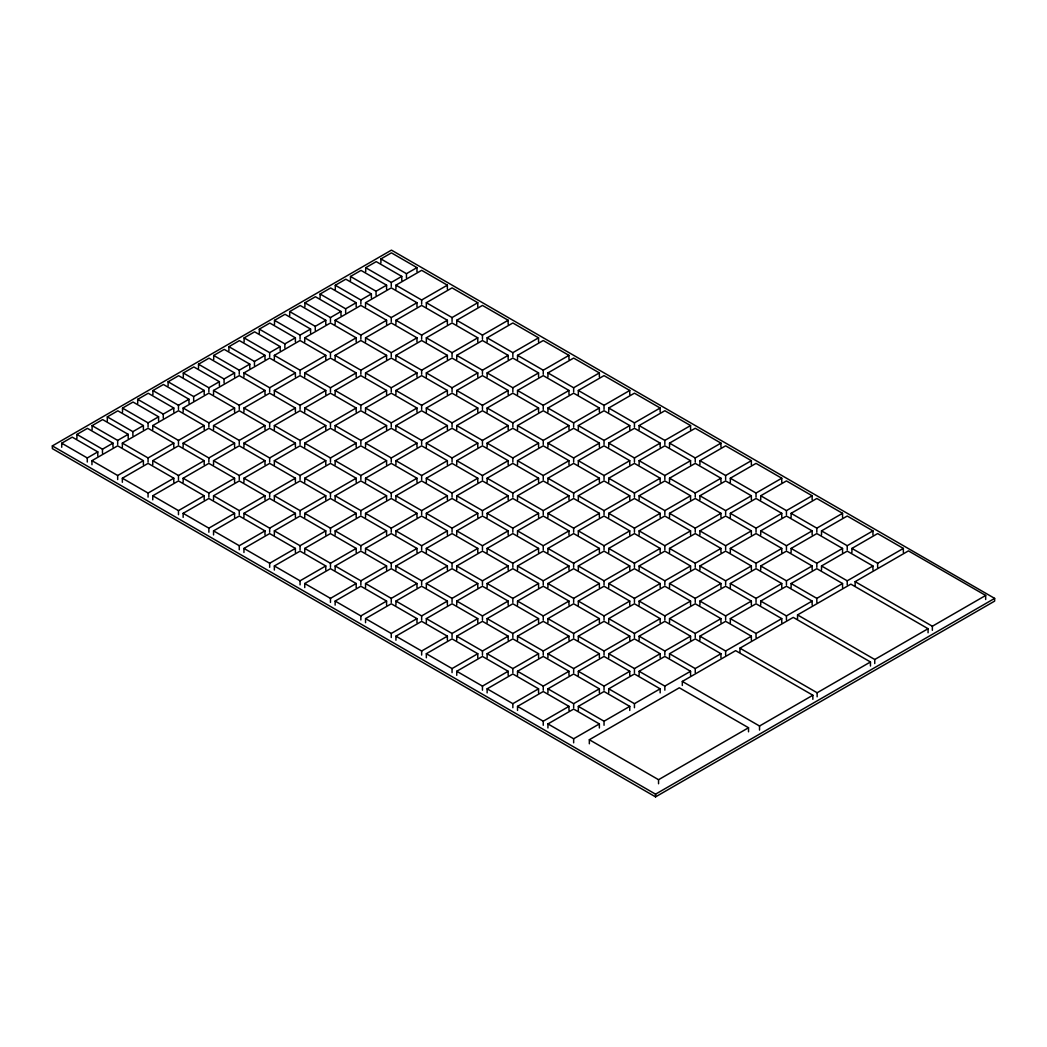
<?xml version="1.0" encoding="UTF-8"?>
<svg xmlns="http://www.w3.org/2000/svg" width="1047" height="1047" viewBox="0 0 1047 1047"><rect width="100%" height="100%" fill="white"/><g stroke="black" fill="none" stroke-linecap="round" stroke-linejoin="round"><path stroke-width="1.5" d="M52.35 445.904L391.447 250.128L994.65 598.387L994.65 601.096L655.553 796.872L52.35 448.613L52.35 445.904L655.553 794.163L994.65 598.387M61.721 447.265L61.721 443.208L72.23 437.136L97.79 451.885L97.79 455.942M76.915 438.484L76.915 434.426L87.438 428.354L112.984 443.117L112.984 447.174M92.11 429.715L92.11 425.658L102.632 419.585L128.192 434.335L128.192 438.392M107.318 420.933L107.318 416.876L117.827 410.804L143.387 425.566L143.387 429.623M122.512 412.165L122.512 408.108L133.034 402.035L158.581 416.785L158.581 420.842M137.707 403.383L137.707 399.326L148.229 393.253L173.789 408.016L173.789 412.073M152.914 394.614L152.914 390.557L163.424 384.485L188.984 399.234L188.984 403.291M168.109 385.833L168.109 381.775L178.631 375.703L204.178 390.466L204.178 394.523M183.304 377.064L183.304 373.007L193.826 366.934L219.386 381.684L219.386 385.741M198.511 368.282L198.511 364.225L209.02 358.153L234.58 372.915L234.58 376.972M213.706 359.514L213.706 355.457L224.228 349.384L249.788 364.134L249.788 368.191M228.913 350.732L228.913 346.675L239.423 340.602L264.983 355.365L264.983 359.422M244.108 341.963L244.108 337.906L254.617 331.834L280.177 346.583L280.177 350.64M259.303 333.182L259.303 329.124L269.825 323.052L295.385 337.815L295.385 341.872M274.51 324.413L274.51 320.356L285.02 314.283L310.579 329.033L310.579 333.09M289.705 315.631L289.705 311.574L300.214 305.502L325.774 320.264L325.774 324.321M304.899 306.863L304.899 302.805L315.422 296.733L340.982 311.483L340.982 315.54M320.107 298.081L320.107 294.024L330.616 287.951L356.176 302.714L356.176 306.771M335.302 289.312L335.302 285.255L345.811 279.183L371.371 293.932L371.371 297.989M350.496 280.531L350.496 276.473L361.019 270.401L386.579 285.164L386.579 289.221M365.704 271.762L365.704 267.705L376.213 261.632L401.773 276.382L401.773 280.439M380.899 262.98L380.899 258.923L391.421 252.851L416.968 267.613L416.968 271.67M61.721 443.208L87.281 457.958L97.79 451.885M76.915 434.426L102.475 449.189L112.984 443.117M92.11 425.658L117.67 440.407L128.192 434.335M107.318 416.876L132.877 431.639L143.387 425.566M122.512 408.108L148.072 422.857L158.581 416.785M137.707 399.326L163.267 414.089L173.789 408.016M152.914 390.557L178.474 405.307L188.984 399.234M168.109 381.775L193.669 396.538L204.178 390.466M183.304 373.007L208.863 387.756L219.386 381.684M198.511 364.225L224.071 378.988L234.58 372.915M213.706 355.457L239.266 370.206L249.788 364.134M228.913 346.675L254.46 361.437L264.983 355.365M244.108 337.906L269.668 352.656L280.177 346.583M259.303 329.124L284.863 343.887L295.385 337.815M274.51 320.356L300.057 335.105L310.579 329.033M289.705 311.574L315.265 326.337L325.774 320.264M304.899 302.805L330.459 317.555L340.982 311.483M320.107 294.024L345.654 308.786L356.176 302.714M335.302 285.255L360.862 300.005L371.371 293.932M350.496 276.473L376.056 291.236L386.579 285.164M365.704 267.705L391.264 282.454L401.773 276.382M380.899 258.923L406.458 273.686L416.968 267.613M91.953 464.724L91.953 460.667L117.67 445.826L143.387 460.667L143.387 464.724M122.355 447.174L122.355 443.117L148.072 428.275L173.789 443.117L173.789 447.174M152.757 429.623L152.757 425.566L178.474 410.725L204.178 425.566L204.178 429.623M183.146 412.073L183.146 408.016L208.863 393.175L234.58 408.016L234.58 412.073M213.549 394.523L213.549 390.466L239.266 375.624L264.983 390.466L264.983 394.523M243.951 376.972L243.951 372.915L269.668 358.074L295.385 372.915L295.385 376.972M274.353 359.422L274.353 355.365L300.057 340.524L325.774 355.365L325.774 359.422M304.742 341.872L304.742 337.815L330.459 322.973L356.176 337.815L356.176 341.872M335.145 324.321L335.145 320.264L360.862 305.423L386.579 320.264L386.579 324.321M365.547 306.771L365.547 302.714L391.264 287.873L416.968 302.714L416.968 306.771M395.936 289.221L395.936 285.164L421.653 270.322L447.37 285.164L447.37 289.221M91.953 460.667L117.67 475.508L143.387 460.667M122.355 443.117L148.072 457.958L173.789 443.117M152.757 425.566L178.474 440.407L204.178 425.566M183.146 408.016L208.863 422.857L234.58 408.016M213.549 390.466L239.266 405.307L264.983 390.466M243.951 372.915L269.668 387.756L295.385 372.915M274.353 355.365L300.057 370.206L325.774 355.365M304.742 337.815L330.459 352.656L356.176 337.815M335.145 320.264L360.862 335.105L386.579 320.264M365.547 302.714L391.264 317.555L416.968 302.714M395.936 285.164L421.653 300.005L447.37 285.164M122.355 482.274L122.355 478.217L148.072 463.376L173.789 478.217L173.789 482.274M152.757 464.724L152.757 460.667L178.474 445.826L204.178 460.667L204.178 464.724M183.146 447.174L183.146 443.117L208.863 428.275L234.58 443.117L234.58 447.174M213.549 429.623L213.549 425.566L239.266 410.725L264.983 425.566L264.983 429.623M243.951 412.073L243.951 408.016L269.668 393.175L295.385 408.016L295.385 412.073M274.353 394.523L274.353 390.466L300.057 375.624L325.774 390.466L325.774 394.523M304.742 376.972L304.742 372.915L330.459 358.074L356.176 372.915L356.176 376.972M335.145 359.422L335.145 355.365L360.862 340.524L386.579 355.365L386.579 359.422M365.547 341.872L365.547 337.815L391.264 322.973L416.968 337.815L416.968 341.872M395.936 324.321L395.936 320.264L421.653 305.423L447.37 320.264L447.37 324.321M426.338 306.771L426.338 302.714L452.055 287.873L477.772 302.714L477.772 306.771M122.355 478.217L148.072 493.058L173.789 478.217M152.757 460.667L178.474 475.508L204.178 460.667M183.146 443.117L208.863 457.958L234.58 443.117M213.549 425.566L239.266 440.407L264.983 425.566M243.951 408.016L269.668 422.857L295.385 408.016M274.353 390.466L300.057 405.307L325.774 390.466M304.742 372.915L330.459 387.756L356.176 372.915M335.145 355.365L360.862 370.206L386.579 355.365M365.547 337.815L391.264 352.656L416.968 337.815M395.936 320.264L421.653 335.105L447.37 320.264M426.338 302.714L452.055 317.555L477.772 302.714M152.757 499.825L152.757 495.768L178.474 480.926L204.178 495.768L204.178 499.825M183.146 482.274L183.146 478.217L208.863 463.376L234.58 478.217L234.58 482.274M213.549 464.724L213.549 460.667L239.266 445.826L264.983 460.667L264.983 464.724M243.951 447.174L243.951 443.117L269.668 428.275L295.385 443.117L295.385 447.174M274.353 429.623L274.353 425.566L300.057 410.725L325.774 425.566L325.774 429.623M304.742 412.073L304.742 408.016L330.459 393.175L356.176 408.016L356.176 412.073M335.145 394.523L335.145 390.466L360.862 375.624L386.579 390.466L386.579 394.523M365.547 376.972L365.547 372.915L391.264 358.074L416.968 372.915L416.968 376.972M395.936 359.422L395.936 355.365L421.653 340.524L447.37 355.365L447.37 359.422M426.338 341.872L426.338 337.815L452.055 322.973L477.772 337.815L477.772 341.872M456.741 324.321L456.741 320.264L482.458 305.423L508.161 320.264L508.161 324.321M152.757 495.768L178.474 510.609L204.178 495.768M183.146 478.217L208.863 493.058L234.58 478.217M213.549 460.667L239.266 475.508L264.983 460.667M243.951 443.117L269.668 457.958L295.385 443.117M274.353 425.566L300.057 440.407L325.774 425.566M304.742 408.016L330.459 422.857L356.176 408.016M335.145 390.466L360.862 405.307L386.579 390.466M365.547 372.915L391.264 387.756L416.968 372.915M395.936 355.365L421.653 370.206L447.37 355.365M426.338 337.815L452.055 352.656L477.772 337.815M456.741 320.264L482.458 335.105L508.161 320.264M183.146 517.375L183.146 513.318L208.863 498.477L234.58 513.318L234.58 517.375M213.549 499.825L213.549 495.768L239.266 480.926L264.983 495.768L264.983 499.825M243.951 482.274L243.951 478.217L269.668 463.376L295.385 478.217L295.385 482.274M274.353 464.724L274.353 460.667L300.057 445.826L325.774 460.667L325.774 464.724M304.742 447.174L304.742 443.117L330.459 428.275L356.176 443.117L356.176 447.174M335.145 429.623L335.145 425.566L360.862 410.725L386.579 425.566L386.579 429.623M365.547 412.073L365.547 408.016L391.264 393.175L416.968 408.016L416.968 412.073M395.936 394.523L395.936 390.466L421.653 375.624L447.37 390.466L447.37 394.523M426.338 376.972L426.338 372.915L452.055 358.074L477.772 372.915L477.772 376.972M456.741 359.422L456.741 355.365L482.458 340.524L508.161 355.365L508.161 359.422M487.13 341.872L487.13 337.815L512.847 322.973L538.564 337.815L538.564 341.872M183.146 513.318L208.863 528.159L234.58 513.318M213.549 495.768L239.266 510.609L264.983 495.768M243.951 478.217L269.668 493.058L295.385 478.217M274.353 460.667L300.057 475.508L325.774 460.667M304.742 443.117L330.459 457.958L356.176 443.117M335.145 425.566L360.862 440.407L386.579 425.566M365.547 408.016L391.264 422.857L416.968 408.016M395.936 390.466L421.653 405.307L447.37 390.466M426.338 372.915L452.055 387.756L477.772 372.915M456.741 355.365L482.458 370.206L508.161 355.365M487.13 337.815L512.847 352.656L538.564 337.815M213.549 534.925L213.549 530.868L239.266 516.027L264.983 530.868L264.983 534.925M243.951 517.375L243.951 513.318L269.668 498.477L295.385 513.318L295.385 517.375M274.353 499.825L274.353 495.768L300.057 480.926L325.774 495.768L325.774 499.825M304.742 482.274L304.742 478.217L330.459 463.376L356.176 478.217L356.176 482.274M335.145 464.724L335.145 460.667L360.862 445.826L386.579 460.667L386.579 464.724M365.547 447.174L365.547 443.117L391.264 428.275L416.968 443.117L416.968 447.174M395.936 429.623L395.936 425.566L421.653 410.725L447.37 425.566L447.37 429.623M426.338 412.073L426.338 408.016L452.055 393.175L477.772 408.016L477.772 412.073M456.741 394.523L456.741 390.466L482.458 375.624L508.161 390.466L508.161 394.523M487.13 376.972L487.13 372.915L512.847 358.074L538.564 372.915L538.564 376.972M517.532 359.422L517.532 355.365L543.249 340.524L568.966 355.365L568.966 359.422M213.549 530.868L239.266 545.709L264.983 530.868M243.951 513.318L269.668 528.159L295.385 513.318M274.353 495.768L300.057 510.609L325.774 495.768M304.742 478.217L330.459 493.058L356.176 478.217M335.145 460.667L360.862 475.508L386.579 460.667M365.547 443.117L391.264 457.958L416.968 443.117M395.936 425.566L421.653 440.407L447.37 425.566M426.338 408.016L452.055 422.857L477.772 408.016M456.741 390.466L482.458 405.307L508.161 390.466M487.13 372.915L512.847 387.756L538.564 372.915M517.532 355.365L543.249 370.206L568.966 355.365M243.951 552.476L243.951 548.419L269.668 533.577L295.385 548.419L295.385 552.476M274.353 534.925L274.353 530.868L300.057 516.027L325.774 530.868L325.774 534.925M304.742 517.375L304.742 513.318L330.459 498.477L356.176 513.318L356.176 517.375M335.145 499.825L335.145 495.768L360.862 480.926L386.579 495.768L386.579 499.825M365.547 482.274L365.547 478.217L391.264 463.376L416.968 478.217L416.968 482.274M395.936 464.724L395.936 460.667L421.653 445.826L447.37 460.667L447.37 464.724M426.338 447.174L426.338 443.117L452.055 428.275L477.772 443.117L477.772 447.174M456.741 429.623L456.741 425.566L482.458 410.725L508.161 425.566L508.161 429.623M487.13 412.073L487.13 408.016L512.847 393.175L538.564 408.016L538.564 412.073M517.532 394.523L517.532 390.466L543.249 375.624L568.966 390.466L568.966 394.523M547.934 376.972L547.934 372.915L573.651 358.074L599.368 372.915L599.368 376.972M243.951 548.419L269.668 563.26L295.385 548.419M274.353 530.868L300.057 545.709L325.774 530.868M304.742 513.318L330.459 528.159L356.176 513.318M335.145 495.768L360.862 510.609L386.579 495.768M365.547 478.217L391.264 493.058L416.968 478.217M395.936 460.667L421.653 475.508L447.37 460.667M426.338 443.117L452.055 457.958L477.772 443.117M456.741 425.566L482.458 440.407L508.161 425.566M487.13 408.016L512.847 422.857L538.564 408.016M517.532 390.466L543.249 405.307L568.966 390.466M547.934 372.915L573.651 387.756L599.368 372.915M274.353 570.026L274.353 565.969L300.057 551.128L325.774 565.969L325.774 570.026M304.742 552.476L304.742 548.419L330.459 533.577L356.176 548.419L356.176 552.476M335.145 534.925L335.145 530.868L360.862 516.027L386.579 530.868L386.579 534.925M365.547 517.375L365.547 513.318L391.264 498.477L416.968 513.318L416.968 517.375M395.936 499.825L395.936 495.768L421.653 480.926L447.37 495.768L447.37 499.825M426.338 482.274L426.338 478.217L452.055 463.376L477.772 478.217L477.772 482.274M456.741 464.724L456.741 460.667L482.458 445.826L508.161 460.667L508.161 464.724M487.13 447.174L487.13 443.117L512.847 428.275L538.564 443.117L538.564 447.174M517.532 429.623L517.532 425.566L543.249 410.725L568.966 425.566L568.966 429.623M547.934 412.073L547.934 408.016L573.651 393.175L599.368 408.016L599.368 412.073M578.337 394.523L578.337 390.466L604.04 375.624L629.757 390.466L629.757 394.523M274.353 565.969L300.057 580.81L325.774 565.969M304.742 548.419L330.459 563.26L356.176 548.419M335.145 530.868L360.862 545.709L386.579 530.868M365.547 513.318L391.264 528.159L416.968 513.318M395.936 495.768L421.653 510.609L447.37 495.768M426.338 478.217L452.055 493.058L477.772 478.217M456.741 460.667L482.458 475.508L508.161 460.667M487.13 443.117L512.847 457.958L538.564 443.117M517.532 425.566L543.249 440.407L568.966 425.566M547.934 408.016L573.651 422.857L599.368 408.016M578.337 390.466L604.04 405.307L629.757 390.466M304.742 587.576L304.742 583.519L330.459 568.678L356.176 583.519L356.176 587.576M335.145 570.026L335.145 565.969L360.862 551.128L386.579 565.969L386.579 570.026M365.547 552.476L365.547 548.419L391.264 533.577L416.968 548.419L416.968 552.476M395.936 534.925L395.936 530.868L421.653 516.027L447.37 530.868L447.37 534.925M426.338 517.375L426.338 513.318L452.055 498.477L477.772 513.318L477.772 517.375M456.741 499.825L456.741 495.768L482.458 480.926L508.161 495.768L508.161 499.825M487.13 482.274L487.13 478.217L512.847 463.376L538.564 478.217L538.564 482.274M517.532 464.724L517.532 460.667L543.249 445.826L568.966 460.667L568.966 464.724M547.934 447.174L547.934 443.117L573.651 428.275L599.368 443.117L599.368 447.174M578.337 429.623L578.337 425.566L604.04 410.725L629.757 425.566L629.757 429.623M608.726 412.073L608.726 408.016L634.443 393.175L660.16 408.016L660.16 412.073M304.742 583.519L330.459 598.361L356.176 583.519M335.145 565.969L360.862 580.81L386.579 565.969M365.547 548.419L391.264 563.26L416.968 548.419M395.936 530.868L421.653 545.709L447.37 530.868M426.338 513.318L452.055 528.159L477.772 513.318M456.741 495.768L482.458 510.609L508.161 495.768M487.13 478.217L512.847 493.058L538.564 478.217M517.532 460.667L543.249 475.508L568.966 460.667M547.934 443.117L573.651 457.958L599.368 443.117M578.337 425.566L604.04 440.407L629.757 425.566M608.726 408.016L634.443 422.857L660.16 408.016M335.145 605.127L335.145 601.07L360.862 586.228L386.579 601.07L386.579 605.127M365.547 587.576L365.547 583.519L391.264 568.678L416.968 583.519L416.968 587.576M395.936 570.026L395.936 565.969L421.653 551.128L447.37 565.969L447.37 570.026M426.338 552.476L426.338 548.419L452.055 533.577L477.772 548.419L477.772 552.476M456.741 534.925L456.741 530.868L482.458 516.027L508.161 530.868L508.161 534.925M487.13 517.375L487.13 513.318L512.847 498.477L538.564 513.318L538.564 517.375M517.532 499.825L517.532 495.768L543.249 480.926L568.966 495.768L568.966 499.825M547.934 482.274L547.934 478.217L573.651 463.376L599.368 478.217L599.368 482.274M578.337 464.724L578.337 460.667L604.04 445.826L629.757 460.667L629.757 464.724M608.726 447.174L608.726 443.117L634.443 428.275L660.16 443.117L660.16 447.174M639.128 429.623L639.128 425.566L664.845 410.725L690.562 425.566L690.562 429.623M335.145 601.07L360.862 615.911L386.579 601.07M365.547 583.519L391.264 598.361L416.968 583.519M395.936 565.969L421.653 580.81L447.37 565.969M426.338 548.419L452.055 563.26L477.772 548.419M456.741 530.868L482.458 545.709L508.161 530.868M487.13 513.318L512.847 528.159L538.564 513.318M517.532 495.768L543.249 510.609L568.966 495.768M547.934 478.217L573.651 493.058L599.368 478.217M578.337 460.667L604.04 475.508L629.757 460.667M608.726 443.117L634.443 457.958L660.16 443.117M639.128 425.566L664.845 440.407L690.562 425.566M365.547 622.677L365.547 618.62L391.264 603.779L416.968 618.62L416.968 622.677M395.936 605.127L395.936 601.07L421.653 586.228L447.37 601.07L447.37 605.127M426.338 587.576L426.338 583.519L452.055 568.678L477.772 583.519L477.772 587.576M456.741 570.026L456.741 565.969L482.458 551.128L508.161 565.969L508.161 570.026M487.13 552.476L487.13 548.419L512.847 533.577L538.564 548.419L538.564 552.476M517.532 534.925L517.532 530.868L543.249 516.027L568.966 530.868L568.966 534.925M547.934 517.375L547.934 513.318L573.651 498.477L599.368 513.318L599.368 517.375M578.337 499.825L578.337 495.768L604.04 480.926L629.757 495.768L629.757 499.825M608.726 482.274L608.726 478.217L634.443 463.376L660.16 478.217L660.16 482.274M639.128 464.724L639.128 460.667L664.845 445.826L690.562 460.667L690.562 464.724M669.53 447.174L669.53 443.117L695.247 428.275L720.951 443.117L720.951 447.174M365.547 618.62L391.264 633.461L416.968 618.62M395.936 601.07L421.653 615.911L447.37 601.07M426.338 583.519L452.055 598.361L477.772 583.519M456.741 565.969L482.458 580.81L508.161 565.969M487.13 548.419L512.847 563.26L538.564 548.419M517.532 530.868L543.249 545.709L568.966 530.868M547.934 513.318L573.651 528.159L599.368 513.318M578.337 495.768L604.04 510.609L629.757 495.768M608.726 478.217L634.443 493.058L660.16 478.217M639.128 460.667L664.845 475.508L690.562 460.667M669.53 443.117L695.247 457.958L720.951 443.117M395.936 640.227L395.936 636.17L421.653 621.329L447.37 636.17L447.37 640.227M426.338 622.677L426.338 618.62L452.055 603.779L477.772 618.62L477.772 622.677M456.741 605.127L456.741 601.07L482.458 586.228L508.161 601.07L508.161 605.127M487.13 587.576L487.13 583.519L512.847 568.678L538.564 583.519L538.564 587.576M517.532 570.026L517.532 565.969L543.249 551.128L568.966 565.969L568.966 570.026M547.934 552.476L547.934 548.419L573.651 533.577L599.368 548.419L599.368 552.476M578.337 534.925L578.337 530.868L604.04 516.027L629.757 530.868L629.757 534.925M608.726 517.375L608.726 513.318L634.443 498.477L660.16 513.318L660.16 517.375M639.128 499.825L639.128 495.768L664.845 480.926L690.562 495.768L690.562 499.825M669.53 482.274L669.53 478.217L695.247 463.376L720.951 478.217L720.951 482.274M699.919 464.724L699.919 460.667L725.636 445.826L751.353 460.667L751.353 464.724M395.936 636.17L421.653 651.012L447.37 636.17M426.338 618.62L452.055 633.461L477.772 618.62M456.741 601.07L482.458 615.911L508.161 601.07M487.13 583.519L512.847 598.361L538.564 583.519M517.532 565.969L543.249 580.81L568.966 565.969M547.934 548.419L573.651 563.26L599.368 548.419M578.337 530.868L604.04 545.709L629.757 530.868M608.726 513.318L634.443 528.159L660.16 513.318M639.128 495.768L664.845 510.609L690.562 495.768M669.53 478.217L695.247 493.058L720.951 478.217M699.919 460.667L725.636 475.508L751.353 460.667M426.338 657.778L426.338 653.721L452.055 638.879L477.772 653.721L477.772 657.778M456.741 640.227L456.741 636.17L482.458 621.329L508.161 636.17L508.161 640.227M487.13 622.677L487.13 618.62L512.847 603.779L538.564 618.62L538.564 622.677M517.532 605.127L517.532 601.07L543.249 586.228L568.966 601.07L568.966 605.127M547.934 587.576L547.934 583.519L573.651 568.678L599.368 583.519L599.368 587.576M578.337 570.026L578.337 565.969L604.04 551.128L629.757 565.969L629.757 570.026M608.726 552.476L608.726 548.419L634.443 533.577L660.16 548.419L660.16 552.476M639.128 534.925L639.128 530.868L664.845 516.027L690.562 530.868L690.562 534.925M669.53 517.375L669.53 513.318L695.247 498.477L720.951 513.318L720.951 517.375M699.919 499.825L699.919 495.768L725.636 480.926L751.353 495.768L751.353 499.825M730.322 482.274L730.322 478.217L756.039 463.376L781.756 478.217L781.756 482.274M426.338 653.721L452.055 668.562L477.772 653.721M456.741 636.17L482.458 651.012L508.161 636.17M487.13 618.62L512.847 633.461L538.564 618.62M517.532 601.07L543.249 615.911L568.966 601.07M547.934 583.519L573.651 598.361L599.368 583.519M578.337 565.969L604.04 580.81L629.757 565.969M608.726 548.419L634.443 563.26L660.16 548.419M639.128 530.868L664.845 545.709L690.562 530.868M669.53 513.318L695.247 528.159L720.951 513.318M699.919 495.768L725.636 510.609L751.353 495.768M730.322 478.217L756.039 493.058L781.756 478.217M456.741 675.328L456.741 671.271L482.458 656.43L508.161 671.271L508.161 675.328M487.13 657.778L487.13 653.721L512.847 638.879L538.564 653.721L538.564 657.778M517.532 640.227L517.532 636.17L543.249 621.329L568.966 636.17L568.966 640.227M547.934 622.677L547.934 618.62L573.651 603.779L599.368 618.62L599.368 622.677M578.337 605.127L578.337 601.07L604.04 586.228L629.757 601.07L629.757 605.127M608.726 587.576L608.726 583.519L634.443 568.678L660.16 583.519L660.16 587.576M639.128 570.026L639.128 565.969L664.845 551.128L690.562 565.969L690.562 570.026M669.53 552.476L669.53 548.419L695.247 533.577L720.951 548.419L720.951 552.476M699.919 534.925L699.919 530.868L725.636 516.027L751.353 530.868L751.353 534.925M730.322 517.375L730.322 513.318L756.039 498.477L781.756 513.318L781.756 517.375M760.724 499.825L760.724 495.768L786.441 480.926L812.145 495.768L812.145 499.825M456.741 671.271L482.458 686.112L508.161 671.271M487.13 653.721L512.847 668.562L538.564 653.721M517.532 636.17L543.249 651.012L568.966 636.17M547.934 618.62L573.651 633.461L599.368 618.62M578.337 601.07L604.04 615.911L629.757 601.07M608.726 583.519L634.443 598.361L660.16 583.519M639.128 565.969L664.845 580.81L690.562 565.969M669.53 548.419L695.247 563.26L720.951 548.419M699.919 530.868L725.636 545.709L751.353 530.868M730.322 513.318L756.039 528.159L781.756 513.318M760.724 495.768L786.441 510.609L812.145 495.768M487.13 692.878L487.13 688.821L512.847 673.98L538.564 688.821L538.564 692.878M517.532 675.328L517.532 671.271L543.249 656.43L568.966 671.271L568.966 675.328M547.934 657.778L547.934 653.721L573.651 638.879L599.368 653.721L599.368 657.778M578.337 640.227L578.337 636.17L604.04 621.329L629.757 636.17L629.757 640.227M608.726 622.677L608.726 618.62L634.443 603.779L660.16 618.62L660.16 622.677M639.128 605.127L639.128 601.07L664.845 586.228L690.562 601.07L690.562 605.127M669.53 587.576L669.53 583.519L695.247 568.678L720.951 583.519L720.951 587.576M699.919 570.026L699.919 565.969L725.636 551.128L751.353 565.969L751.353 570.026M730.322 552.476L730.322 548.419L756.039 533.577L781.756 548.419L781.756 552.476M760.724 534.925L760.724 530.868L786.441 516.027L812.145 530.868L812.145 534.925M791.113 517.375L791.113 513.318L816.83 498.477L842.547 513.318L842.547 517.375M487.13 688.821L512.847 703.663L538.564 688.821M517.532 671.271L543.249 686.112L568.966 671.271M547.934 653.721L573.651 668.562L599.368 653.721M578.337 636.17L604.04 651.012L629.757 636.17M608.726 618.62L634.443 633.461L660.16 618.62M639.128 601.07L664.845 615.911L690.562 601.07M669.53 583.519L695.247 598.361L720.951 583.519M699.919 565.969L725.636 580.81L751.353 565.969M730.322 548.419L756.039 563.26L781.756 548.419M760.724 530.868L786.441 545.709L812.145 530.868M791.113 513.318L816.83 528.159L842.547 513.318M517.532 710.429L517.532 706.372L543.249 691.53L568.966 706.372L568.966 710.429M547.934 692.878L547.934 688.821L573.651 673.98L599.368 688.821L599.368 692.878M578.337 675.328L578.337 671.271L604.04 656.43L629.757 671.271L629.757 675.328M608.726 657.778L608.726 653.721L634.443 638.879L660.16 653.721L660.16 657.778M639.128 640.227L639.128 636.17L664.845 621.329L690.562 636.17L690.562 640.227M669.53 622.677L669.53 618.62L695.247 603.779L720.951 618.62L720.951 622.677M699.919 605.127L699.919 601.07L725.636 586.228L751.353 601.07L751.353 605.127M730.322 587.576L730.322 583.519L756.039 568.678L781.756 583.519L781.756 587.576M760.724 570.026L760.724 565.969L786.441 551.128L812.145 565.969L812.145 570.026M791.113 552.476L791.113 548.419L816.83 533.577L842.547 548.419L842.547 552.476M821.515 534.925L821.515 530.868L847.232 516.027L872.949 530.868L872.949 534.925M517.532 706.372L543.249 721.213L568.966 706.372M547.934 688.821L573.651 703.663L599.368 688.821M578.337 671.271L604.04 686.112L629.757 671.271M608.726 653.721L634.443 668.562L660.16 653.721M639.128 636.17L664.845 651.012L690.562 636.17M669.53 618.62L695.247 633.461L720.951 618.62M699.919 601.07L725.636 615.911L751.353 601.07M730.322 583.519L756.039 598.361L781.756 583.519M760.724 565.969L786.441 580.81L812.145 565.969M791.113 548.419L816.83 563.26L842.547 548.419M821.515 530.868L847.232 545.709L872.949 530.868M547.934 727.979L547.934 723.922L573.651 709.081L599.368 723.922L599.368 727.979M578.337 710.429L578.337 706.372L604.04 691.53L629.757 706.372L629.757 710.429M608.726 692.878L608.726 688.821L634.443 673.98L660.16 688.821L660.16 692.878M639.128 675.328L639.128 671.271L664.845 656.43L690.562 671.271L690.562 675.328M669.53 657.778L669.53 653.721L695.247 638.879L720.951 653.721L720.951 657.778M699.919 640.227L699.919 636.17L725.636 621.329L751.353 636.17L751.353 640.227M730.322 622.677L730.322 618.62L756.039 603.779L781.756 618.62L781.756 622.677M760.724 605.127L760.724 601.07L786.441 586.228L812.145 601.07L812.145 605.127M791.113 587.576L791.113 583.519L816.83 568.678L842.547 583.519L842.547 587.576M821.515 570.026L821.515 565.969L847.232 551.128L872.949 565.969L872.949 570.026M851.918 552.476L851.918 548.419L877.635 533.577L903.352 548.419L903.352 552.476M547.934 723.922L573.651 738.763L599.368 723.922M578.337 706.372L604.04 721.213L629.757 706.372M608.726 688.821L634.443 703.663L660.16 688.821M639.128 671.271L664.845 686.112L690.562 671.271M669.53 653.721L695.247 668.562L720.951 653.721M699.919 636.17L725.636 651.012L751.353 636.17M730.322 618.62L756.039 633.461L781.756 618.62M760.724 601.07L786.441 615.911L812.145 601.07M791.113 583.519L816.83 598.361L842.547 583.519M821.515 565.969L847.232 580.81L872.949 565.969M851.918 548.419L877.635 563.26L903.352 548.419M682.317 685.484L682.317 681.427L735.635 650.645L812.852 695.234L812.852 699.291M739.928 652.229L739.928 648.172L793.246 617.39L870.463 661.979L870.463 666.023M797.539 618.973L797.539 614.916L850.858 584.134L928.074 628.71L928.074 632.768M855.137 585.718L855.137 581.661L908.456 550.879L985.672 595.455L985.672 599.512M589.343 743.789L589.343 739.732L679.32 687.787L748.526 727.744L748.526 731.801M589.343 739.732L658.55 779.701L748.526 727.744M682.317 681.427L759.533 726.016L812.852 695.234M739.928 648.172L817.144 692.761L870.463 661.979M797.539 614.916L874.755 659.492L928.074 628.71M855.137 581.661L932.354 626.237L985.672 595.455M932.354 626.237L932.354 630.294M877.635 563.26L877.635 567.317M874.755 659.492L874.755 663.549M847.232 545.709L847.232 549.767M847.232 580.81L847.232 584.867M817.144 692.761L817.144 696.818M816.83 528.159L816.83 532.216M816.83 563.26L816.83 567.317M816.83 598.361L816.83 602.418M786.441 510.609L786.441 514.666M786.441 545.709L786.441 549.767M786.441 580.81L786.441 584.867M786.441 615.911L786.441 619.968M759.533 726.016L759.533 730.073M756.039 493.058L756.039 497.116M756.039 528.159L756.039 532.216M756.039 563.26L756.039 567.317M756.039 598.361L756.039 602.418M756.039 633.461L756.039 637.518M725.636 475.508L725.636 479.565M725.636 510.609L725.636 514.666M725.636 545.709L725.636 549.767M725.636 580.81L725.636 584.867M725.636 615.911L725.636 619.968M725.636 651.012L725.636 655.069M695.247 457.958L695.247 462.015M695.247 493.058L695.247 497.116M695.247 528.159L695.247 532.216M695.247 563.26L695.247 567.317M695.247 598.361L695.247 602.418M695.247 633.461L695.247 637.518M695.247 668.562L695.247 672.619M664.845 440.407L664.845 444.465M664.845 475.508L664.845 479.565M664.845 510.609L664.845 514.666M664.845 545.709L664.845 549.767M664.845 580.81L664.845 584.867M664.845 615.911L664.845 619.968M664.845 651.012L664.845 655.069M664.845 686.112L664.845 690.169M658.55 779.701L658.55 783.758M655.553 794.163L655.553 796.872M634.443 422.857L634.443 426.914M634.443 457.958L634.443 462.015M634.443 493.058L634.443 497.116M634.443 528.159L634.443 532.216M634.443 563.26L634.443 567.317M634.443 598.361L634.443 602.418M634.443 633.461L634.443 637.518M634.443 668.562L634.443 672.619M634.443 703.663L634.443 707.72M604.04 405.307L604.04 409.364M604.04 440.407L604.04 444.465M604.04 475.508L604.04 479.565M604.04 510.609L604.04 514.666M604.04 545.709L604.04 549.767M604.04 580.81L604.04 584.867M604.04 615.911L604.04 619.968M604.04 651.012L604.04 655.069M604.04 686.112L604.04 690.169M604.04 721.213L604.04 725.27M573.651 387.756L573.651 391.814M573.651 422.857L573.651 426.914M573.651 457.958L573.651 462.015M573.651 493.058L573.651 497.116M573.651 528.159L573.651 532.216M573.651 563.26L573.651 567.317M573.651 598.361L573.651 602.418M573.651 633.461L573.651 637.518M573.651 668.562L573.651 672.619M573.651 703.663L573.651 707.72M573.651 738.763L573.651 742.82M543.249 370.206L543.249 374.263M543.249 405.307L543.249 409.364M543.249 440.407L543.249 444.465M543.249 475.508L543.249 479.565M543.249 510.609L543.249 514.666M543.249 545.709L543.249 549.767M543.249 580.81L543.249 584.867M543.249 615.911L543.249 619.968M543.249 651.012L543.249 655.069M543.249 686.112L543.249 690.169M543.249 721.213L543.249 725.27M512.847 352.656L512.847 356.713M512.847 387.756L512.847 391.814M512.847 422.857L512.847 426.914M512.847 457.958L512.847 462.015M512.847 493.058L512.847 497.116M512.847 528.159L512.847 532.216M512.847 563.26L512.847 567.317M512.847 598.361L512.847 602.418M512.847 633.461L512.847 637.518M512.847 668.562L512.847 672.619M512.847 703.663L512.847 707.72M482.458 335.105L482.458 339.163M482.458 370.206L482.458 374.263M482.458 405.307L482.458 409.364M482.458 440.407L482.458 444.465M482.458 475.508L482.458 479.565M482.458 510.609L482.458 514.666M482.458 545.709L482.458 549.767M482.458 580.81L482.458 584.867M482.458 615.911L482.458 619.968M482.458 651.012L482.458 655.069M482.458 686.112L482.458 690.169M452.055 317.555L452.055 321.612M452.055 352.656L452.055 356.713M452.055 387.756L452.055 391.814M452.055 422.857L452.055 426.914M452.055 457.958L452.055 462.015M452.055 493.058L452.055 497.116M452.055 528.159L452.055 532.216M452.055 563.26L452.055 567.317M452.055 598.361L452.055 602.418M452.055 633.461L452.055 637.518M452.055 668.562L452.055 672.619M421.653 300.005L421.653 304.062M421.653 335.105L421.653 339.163M421.653 370.206L421.653 374.263M421.653 405.307L421.653 409.364M421.653 440.407L421.653 444.465M421.653 475.508L421.653 479.565M421.653 510.609L421.653 514.666M421.653 545.709L421.653 549.767M421.653 580.81L421.653 584.867M421.653 615.911L421.653 619.968M421.653 651.012L421.653 655.069M406.458 273.686L406.458 277.743M391.264 282.454L391.264 286.512M391.264 317.555L391.264 321.612M391.264 352.656L391.264 356.713M391.264 387.756L391.264 391.814M391.264 422.857L391.264 426.914M391.264 457.958L391.264 462.015M391.264 493.058L391.264 497.116M391.264 528.159L391.264 532.216M391.264 563.26L391.264 567.317M391.264 598.361L391.264 602.418M391.264 633.461L391.264 637.518M376.056 291.236L376.056 295.293M360.862 300.005L360.862 304.062M360.862 335.105L360.862 339.163M360.862 370.206L360.862 374.263M360.862 405.307L360.862 409.364M360.862 440.407L360.862 444.465M360.862 475.508L360.862 479.565M360.862 510.609L360.862 514.666M360.862 545.709L360.862 549.767M360.862 580.81L360.862 584.867M360.862 615.911L360.862 619.968M345.654 308.786L345.654 312.844M330.459 317.555L330.459 321.612M330.459 352.656L330.459 356.713M330.459 387.756L330.459 391.814M330.459 422.857L330.459 426.914M330.459 457.958L330.459 462.015M330.459 493.058L330.459 497.116M330.459 528.159L330.459 532.216M330.459 563.26L330.459 567.317M330.459 598.361L330.459 602.418M315.265 326.337L315.265 330.394M300.057 335.105L300.057 339.163M300.057 370.206L300.057 374.263M300.057 405.307L300.057 409.364M300.057 440.407L300.057 444.465M300.057 475.508L300.057 479.565M300.057 510.609L300.057 514.666M300.057 545.709L300.057 549.767M300.057 580.81L300.057 584.867M284.863 343.887L284.863 347.944M269.668 352.656L269.668 356.713M269.668 387.756L269.668 391.814M269.668 422.857L269.668 426.914M269.668 457.958L269.668 462.015M269.668 493.058L269.668 497.116M269.668 528.159L269.668 532.216M269.668 563.26L269.668 567.317M254.46 361.437L254.46 365.495M239.266 370.206L239.266 374.263M239.266 405.307L239.266 409.364M239.266 440.407L239.266 444.465M239.266 475.508L239.266 479.565M239.266 510.609L239.266 514.666M239.266 545.709L239.266 549.767M224.071 378.988L224.071 383.045M208.863 387.756L208.863 391.814M208.863 422.857L208.863 426.914M208.863 457.958L208.863 462.015M208.863 493.058L208.863 497.116M208.863 528.159L208.863 532.216M193.669 396.538L193.669 400.595M178.474 405.307L178.474 409.364M178.474 440.407L178.474 444.465M178.474 475.508L178.474 479.565M178.474 510.609L178.474 514.666M163.267 414.089L163.267 418.146M148.072 422.857L148.072 426.914M148.072 457.958L148.072 462.015M148.072 493.058L148.072 497.116M132.877 431.639L132.877 435.696M117.67 440.407L117.67 444.465M117.67 475.508L117.67 479.565M102.475 449.189L102.475 453.246M87.281 457.958L87.281 462.015"/></g></svg>
